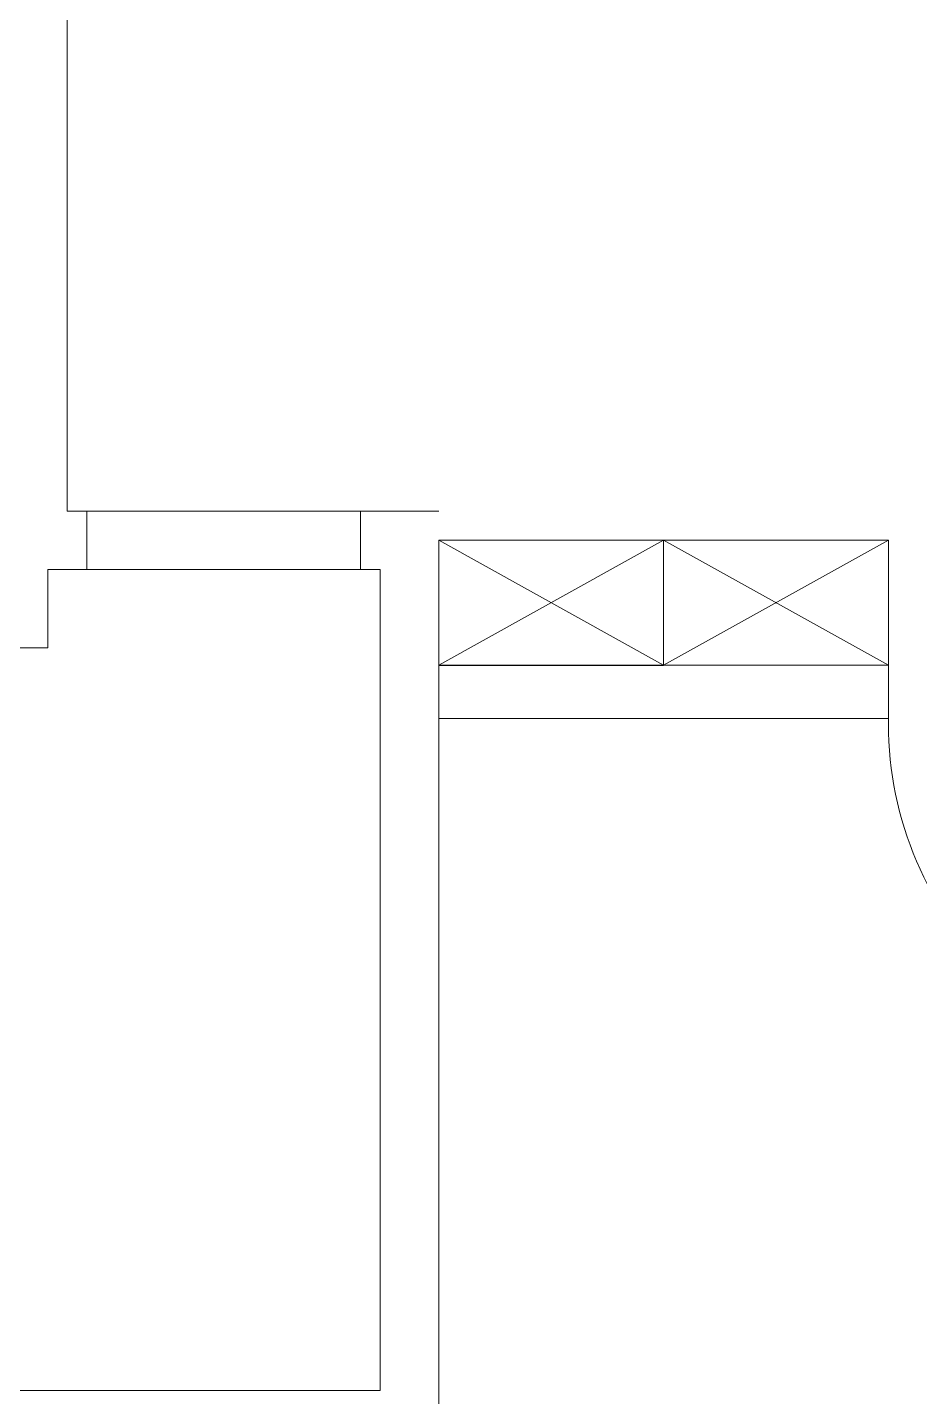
# Model space of a CAD drawing. Header units: millimetres. Extents: x 0 to 126, y 0 to 76.
# Drawn here: x 6.923 to 9.205, y 17.427 to 20.931 of the extents above; entities that cross this region are included whole.
import ezdxf

# ---------------------------------------------------------------- set-up
doc = ezdxf.new("R2010")
doc.units = ezdxf.units.MM
doc.layers.add('ARQUITECTÓNICO', color=152, linetype='Continuous', lineweight=0)

msp = doc.modelspace()

# ---------------------------------------------------------------- linework, layer by layer
at = {"layer": 'ARQUITECTÓNICO'}
for p, q in [((7.0244, 21.22), (7.0244, 20.52)), ((7.0748, 19.6932), (7.775, 19.6932)), ((7.0748, 19.5432), (7.775, 19.5432))]:
    msp.add_line(p, q, dxfattribs=at)
at = {"layer": 'ARQUITECTÓNICO', "ltscale": 0.3}
msp.add_line((7.0244, 19.6932), (7.0244, 20.52), dxfattribs=at)
at = {"layer": 'ARQUITECTÓNICO', "linetype": 'Continuous', "ltscale": 0.03}
for p, q in [((7.0748, 19.6932), (7.0244, 19.6932)), ((7.0748, 19.6932), (7.0748, 19.5432)), ((7.775, 19.6932), (7.775, 19.5432)), ((7.975, 19.6932), (7.775, 19.6932)), ((6.975, 19.5432), (6.975, 19.3432)), ((7.0748, 19.5432), (6.975, 19.5432)), ((7.825, 19.5432), (7.775, 19.5432)), ((7.825, 19.5432), (7.825, 17.4432)), ((7.975, 19.5432), (7.975, 17.2932)), ((6.975, 19.3432), (5.775, 19.3432)), ((9.125, 19.2987), (9.125, 19.1487)), ((7.825, 17.4432), (5.775, 17.4432))]:
    msp.add_line(p, q, dxfattribs=at)
at = {"layer": 'ARQUITECTÓNICO', "color": 0}
for p, q in [((7.975, 19.6182), (8.55, 19.2987)), ((8.55, 19.6182), (7.975, 19.2987)), ((8.55, 19.2987), (9.125, 19.6182)), ((9.125, 19.6182), (8.55, 19.6182)), ((8.55, 19.6182), (8.55, 19.2978)), ((8.55, 19.2978), (8.55, 19.6182)), ((8.55, 19.6182), (9.125, 19.2987))]:
    msp.add_line(p, q, dxfattribs=at)
for points in [[(9.125, 19.2987), (7.975, 19.2987), (7.975, 19.6182), (9.125, 19.6182)], [(7.975, 19.1626), (9.125, 19.1626), (9.125, 19.2987), (7.975, 19.2968)]]:
    msp.add_lwpolyline(points, close=True, dxfattribs=at)
at = {"layer": 'ARQUITECTÓNICO', "ltscale": 0.03}
msp.add_arc((10.0303, 19.151), 0.9053, 180.1456, 271.6413, dxfattribs=at)

doc.saveas('drawing.dxf')
